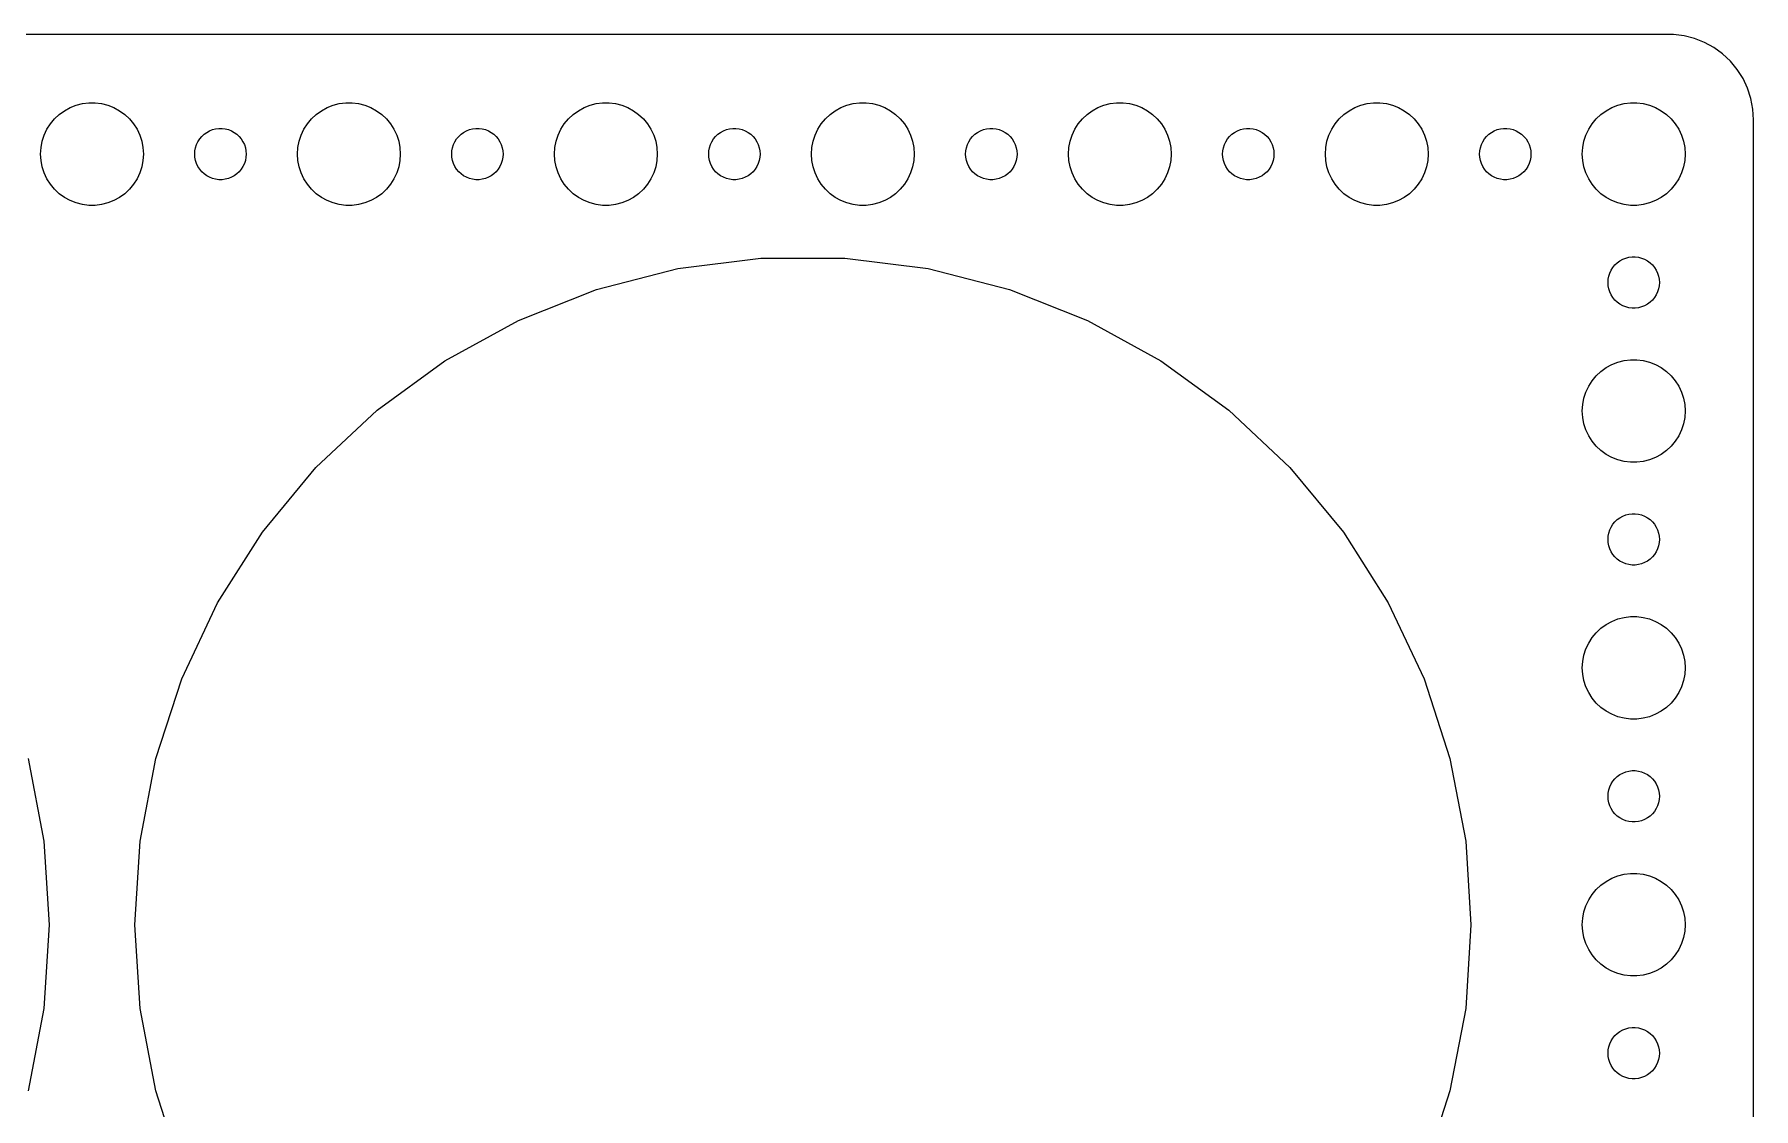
# Model space of a CAD drawing. Header units: metres. Extents: x -97 to 97, y -52 to 52.
# Drawn here: x -3.4 to 97, y -10.7 to 52 of the extents above; entities that cross this region are included whole.
import ezdxf

# ---------------------------------------------------------------- set-up
doc = ezdxf.new("R2010")
doc.units = ezdxf.units.M

msp = doc.modelspace()

# ---------------------------------------------------------------- linework, layer by layer
for p, q in [((92.3139, 51.9901), (-92.3139, 51.9901)), ((92.9369, 51.9114), (92.3139, 51.9901)), ((93.5451, 51.7553), (92.9369, 51.9114)), ((94.1289, 51.5241), (93.5451, 51.7553)), ((94.6791, 51.2216), (94.1289, 51.5241)), ((95.1871, 50.8526), (94.6791, 51.2216)), ((95.6448, 50.4227), (95.1871, 50.8526)), ((96.0451, 49.9389), (95.6448, 50.4227)), ((96.3815, 49.4088), (96.0451, 49.9389)), ((96.6489, 48.8406), (96.3815, 49.4088)), ((96.8429, 48.2434), (96.6489, 48.8406)), ((96.9606, 47.6267), (96.8429, 48.2434)), ((-2.1869, 47.0536), (-1.91226, 47.3115)), ((-1.91226, 47.3115), (-1.60747, 47.533)), ((-1.60747, 47.533), (-1.27733, 47.7145)), ((-1.27733, 47.7145), (-0.92705, 47.8532)), ((-0.92705, 47.8532), (-0.56213, 47.9469)), ((-0.56213, 47.9469), (-0.18837, 47.9941)), ((-0.18837, 47.9941), (0.18837, 47.9941)), ((0.18837, 47.9941), (0.56213, 47.9469)), ((0.56213, 47.9469), (0.92705, 47.8532)), ((0.92705, 47.8532), (1.27733, 47.7145)), ((1.27733, 47.7145), (1.60747, 47.533)), ((1.60747, 47.533), (1.91226, 47.3115)), ((1.91226, 47.3115), (2.1869, 47.0536)), ((12.8131, 47.0536), (13.0877, 47.3115)), ((13.0877, 47.3115), (13.3925, 47.533)), ((13.3925, 47.533), (13.7227, 47.7145)), ((13.7227, 47.7145), (14.0729, 47.8532)), ((14.0729, 47.8532), (14.4379, 47.9469)), ((14.4379, 47.9469), (14.8116, 47.9941)), ((14.8116, 47.9941), (15.1884, 47.9941)), ((15.1884, 47.9941), (15.5621, 47.9469)), ((15.5621, 47.9469), (15.927, 47.8532)), ((15.927, 47.8532), (16.2773, 47.7145)), ((16.2773, 47.7145), (16.6075, 47.533)), ((16.6075, 47.533), (16.9123, 47.3115)), ((16.9123, 47.3115), (17.1869, 47.0536)), ((27.8131, 47.0536), (28.0877, 47.3115)), ((28.0877, 47.3115), (28.3925, 47.533)), ((28.3925, 47.533), (28.7227, 47.7145)), ((28.7227, 47.7145), (29.0729, 47.8532)), ((29.0729, 47.8532), (29.4379, 47.9469)), ((29.4379, 47.9469), (29.8116, 47.9941)), ((29.8116, 47.9941), (30.1884, 47.9941)), ((30.1884, 47.9941), (30.5621, 47.9469)), ((30.5621, 47.9469), (30.927, 47.8532)), ((30.927, 47.8532), (31.2773, 47.7145)), ((31.2773, 47.7145), (31.6075, 47.533)), ((31.6075, 47.533), (31.9123, 47.3115)), ((31.9123, 47.3115), (32.1869, 47.0536)), ((42.8131, 47.0536), (43.0877, 47.3115)), ((43.0877, 47.3115), (43.3925, 47.533)), ((43.3925, 47.533), (43.7227, 47.7145)), ((43.7227, 47.7145), (44.0729, 47.8532)), ((44.0729, 47.8532), (44.4379, 47.9469)), ((44.4379, 47.9469), (44.8116, 47.9941)), ((44.8116, 47.9941), (45.1884, 47.9941)), ((45.1884, 47.9941), (45.5621, 47.9469)), ((45.5621, 47.9469), (45.927, 47.8532)), ((45.927, 47.8532), (46.2773, 47.7145)), ((46.2773, 47.7145), (46.6075, 47.533)), ((46.6075, 47.533), (46.9123, 47.3115)), ((46.9123, 47.3115), (47.1869, 47.0536)), ((57.8131, 47.0536), (58.0877, 47.3115)), ((58.0877, 47.3115), (58.3925, 47.533)), ((58.3925, 47.533), (58.7227, 47.7145)), ((58.7227, 47.7145), (59.0729, 47.8532)), ((59.0729, 47.8532), (59.4379, 47.9469)), ((59.4379, 47.9469), (59.8116, 47.9941)), ((59.8116, 47.9941), (60.1884, 47.9941)), ((60.1884, 47.9941), (60.5621, 47.9469)), ((60.5621, 47.9469), (60.927, 47.8532)), ((60.927, 47.8532), (61.2773, 47.7145)), ((61.2773, 47.7145), (61.6075, 47.533)), ((61.6075, 47.533), (61.9123, 47.3115)), ((61.9123, 47.3115), (62.1869, 47.0536)), ((72.8131, 47.0536), (73.0877, 47.3115)), ((73.0877, 47.3115), (73.3925, 47.533)), ((73.3925, 47.533), (73.7227, 47.7145)), ((73.7227, 47.7145), (74.073, 47.8532)), ((74.073, 47.8532), (74.4379, 47.9469)), ((74.4379, 47.9469), (74.8116, 47.9941)), ((74.8116, 47.9941), (75.1884, 47.9941)), ((75.1884, 47.9941), (75.5621, 47.9469)), ((75.5621, 47.9469), (75.927, 47.8532)), ((75.927, 47.8532), (76.2773, 47.7145)), ((76.2773, 47.7145), (76.6075, 47.533)), ((76.6075, 47.533), (76.9123, 47.3115)), ((76.9123, 47.3115), (77.1869, 47.0536)), ((87.8131, 47.0536), (88.0877, 47.3115)), ((88.0877, 47.3115), (88.3925, 47.533)), ((88.3925, 47.533), (88.7227, 47.7145)), ((88.7227, 47.7145), (89.073, 47.8532)), ((89.073, 47.8532), (89.4379, 47.9469)), ((89.4379, 47.9469), (89.8116, 47.9941)), ((89.8116, 47.9941), (90.1884, 47.9941)), ((90.1884, 47.9941), (90.5621, 47.9469)), ((90.5621, 47.9469), (90.927, 47.8532)), ((90.927, 47.8532), (91.2773, 47.7145)), ((91.2773, 47.7145), (91.6075, 47.533)), ((91.6075, 47.533), (91.9123, 47.3115)), ((91.9123, 47.3115), (92.1869, 47.0536)), ((97, 47), (96.9606, 47.6267)), ((-2.78932, 46.1044), (-2.62891, 46.4453)), ((-2.62891, 46.4453), (-2.42705, 46.7634)), ((-2.42705, 46.7634), (-2.1869, 47.0536)), ((2.1869, 47.0536), (2.42705, 46.7634)), ((2.42705, 46.7634), (2.62891, 46.4453)), ((2.62891, 46.4453), (2.78932, 46.1044)), ((6.54385, 46.1558), (6.69626, 46.2665)), ((6.69626, 46.2665), (6.86133, 46.3572)), ((6.86133, 46.3572), (7.03647, 46.4266)), ((7.03647, 46.4266), (7.21892, 46.4734)), ((7.21892, 46.4734), (7.40581, 46.497)), ((7.40581, 46.497), (7.59418, 46.497)), ((7.59418, 46.497), (7.78107, 46.4734)), ((7.78107, 46.4734), (7.96352, 46.4266)), ((7.96352, 46.4266), (8.13866, 46.3572)), ((8.13866, 46.3572), (8.30373, 46.2665)), ((8.30373, 46.2665), (8.45613, 46.1558)), ((12.2107, 46.1044), (12.3711, 46.4453)), ((12.3711, 46.4453), (12.5729, 46.7634)), ((12.5729, 46.7634), (12.8131, 47.0536)), ((17.1869, 47.0536), (17.427, 46.7634)), ((17.427, 46.7634), (17.6289, 46.4453)), ((17.6289, 46.4453), (17.7893, 46.1044)), ((21.5439, 46.1558), (21.6963, 46.2665)), ((21.6963, 46.2665), (21.8613, 46.3572)), ((21.8613, 46.3572), (22.0365, 46.4266)), ((22.0365, 46.4266), (22.2189, 46.4734)), ((22.2189, 46.4734), (22.4058, 46.497)), ((22.4058, 46.497), (22.5942, 46.497)), ((22.5942, 46.497), (22.7811, 46.4734)), ((22.7811, 46.4734), (22.9635, 46.4266)), ((22.9635, 46.4266), (23.1387, 46.3572)), ((23.1387, 46.3572), (23.3037, 46.2665)), ((23.3037, 46.2665), (23.4561, 46.1558)), ((27.2107, 46.1044), (27.3711, 46.4453)), ((27.3711, 46.4453), (27.5729, 46.7634)), ((27.5729, 46.7634), (27.8131, 47.0536)), ((32.1869, 47.0536), (32.427, 46.7634)), ((32.427, 46.7634), (32.6289, 46.4453)), ((32.6289, 46.4453), (32.7893, 46.1044)), ((36.5439, 46.1558), (36.6963, 46.2665)), ((36.6963, 46.2665), (36.8613, 46.3572)), ((36.8613, 46.3572), (37.0365, 46.4266)), ((37.0365, 46.4266), (37.2189, 46.4734)), ((37.2189, 46.4734), (37.4058, 46.497)), ((37.4058, 46.497), (37.5942, 46.497)), ((37.5942, 46.497), (37.7811, 46.4734)), ((37.7811, 46.4734), (37.9635, 46.4266)), ((37.9635, 46.4266), (38.1387, 46.3572)), ((38.1387, 46.3572), (38.3037, 46.2665)), ((38.3037, 46.2665), (38.4561, 46.1558)), ((42.2107, 46.1044), (42.3711, 46.4453)), ((42.3711, 46.4453), (42.5729, 46.7634)), ((42.5729, 46.7634), (42.8131, 47.0536)), ((47.1869, 47.0536), (47.427, 46.7634)), ((47.427, 46.7634), (47.6289, 46.4453)), ((47.6289, 46.4453), (47.7893, 46.1044)), ((51.5439, 46.1558), (51.6963, 46.2665)), ((51.6963, 46.2665), (51.8613, 46.3572)), ((51.8613, 46.3572), (52.0365, 46.4266)), ((52.0365, 46.4266), (52.2189, 46.4734)), ((52.2189, 46.4734), (52.4058, 46.497)), ((52.4058, 46.497), (52.5942, 46.497)), ((52.5942, 46.497), (52.7811, 46.4734)), ((52.7811, 46.4734), (52.9635, 46.4266)), ((52.9635, 46.4266), (53.1387, 46.3572)), ((53.1387, 46.3572), (53.3037, 46.2665)), ((53.3037, 46.2665), (53.4561, 46.1558)), ((57.2107, 46.1044), (57.3711, 46.4453)), ((57.3711, 46.4453), (57.5729, 46.7634)), ((57.5729, 46.7634), (57.8131, 47.0536)), ((62.1869, 47.0536), (62.427, 46.7634)), ((62.427, 46.7634), (62.6289, 46.4453)), ((62.6289, 46.4453), (62.7893, 46.1044)), ((66.5439, 46.1558), (66.6963, 46.2665)), ((66.6963, 46.2665), (66.8613, 46.3572)), ((66.8613, 46.3572), (67.0365, 46.4266)), ((67.0365, 46.4266), (67.2189, 46.4734)), ((67.2189, 46.4734), (67.4058, 46.497)), ((67.4058, 46.497), (67.5942, 46.497)), ((67.5942, 46.497), (67.7811, 46.4734)), ((67.7811, 46.4734), (67.9635, 46.4266)), ((67.9635, 46.4266), (68.1387, 46.3572)), ((68.1387, 46.3572), (68.3037, 46.2665)), ((68.3037, 46.2665), (68.4561, 46.1558)), ((72.2107, 46.1044), (72.3711, 46.4453)), ((72.3711, 46.4453), (72.573, 46.7634)), ((72.573, 46.7634), (72.8131, 47.0536)), ((77.1869, 47.0536), (77.427, 46.7634)), ((77.427, 46.7634), (77.6289, 46.4453)), ((77.6289, 46.4453), (77.7893, 46.1044)), ((81.5439, 46.1558), (81.6963, 46.2665)), ((81.6963, 46.2665), (81.8613, 46.3572)), ((81.8613, 46.3572), (82.0365, 46.4266)), ((82.0365, 46.4266), (82.2189, 46.4734)), ((82.2189, 46.4734), (82.4058, 46.497)), ((82.4058, 46.497), (82.5942, 46.497)), ((82.5942, 46.497), (82.7811, 46.4734)), ((82.7811, 46.4734), (82.9635, 46.4266)), ((82.9635, 46.4266), (83.1387, 46.3572)), ((83.1387, 46.3572), (83.3037, 46.2665)), ((83.3037, 46.2665), (83.4561, 46.1558)), ((87.2107, 46.1044), (87.3711, 46.4453)), ((87.3711, 46.4453), (87.573, 46.7634)), ((87.573, 46.7634), (87.8131, 47.0536)), ((92.1869, 47.0536), (92.427, 46.7634)), ((92.427, 46.7634), (92.6289, 46.4453)), ((92.6289, 46.4453), (92.7893, 46.1044)), ((97, -47), (97, 47)), ((-3, 45), (-2.97633, 45.376)), ((-2.97633, 45.376), (-2.90575, 45.7461)), ((-2.90575, 45.7461), (-2.78932, 46.1044)), ((2.78932, 46.1044), (2.90575, 45.7461)), ((2.90575, 45.7461), (2.97633, 45.376)), ((2.97633, 45.376), (3, 45)), ((6, 45), (6.01183, 45.188)), ((6.01183, 45.188), (6.04712, 45.373)), ((6.04712, 45.373), (6.10533, 45.5522)), ((6.10533, 45.5522), (6.18553, 45.7226)), ((6.18553, 45.7226), (6.28647, 45.8817)), ((6.28647, 45.8817), (6.40654, 46.0268)), ((6.40654, 46.0268), (6.54385, 46.1558)), ((8.45613, 46.1558), (8.59344, 46.0268)), ((8.59344, 46.0268), (8.71352, 45.8817)), ((8.71352, 45.8817), (8.81445, 45.7226)), ((8.81445, 45.7226), (8.89465, 45.5522)), ((8.89465, 45.5522), (8.95287, 45.373)), ((8.95287, 45.373), (8.98816, 45.188)), ((8.98816, 45.188), (9, 45)), ((12, 45), (12.0237, 45.376)), ((12.0237, 45.376), (12.0942, 45.7461)), ((12.0942, 45.7461), (12.2107, 46.1044)), ((17.7893, 46.1044), (17.9057, 45.7461)), ((17.9057, 45.7461), (17.9763, 45.376)), ((17.9763, 45.376), (18, 45)), ((21, 45), (21.0118, 45.188)), ((21.0118, 45.188), (21.0471, 45.373)), ((21.0471, 45.373), (21.1053, 45.5522)), ((21.1053, 45.5522), (21.1855, 45.7226)), ((21.1855, 45.7226), (21.2865, 45.8817)), ((21.2865, 45.8817), (21.4065, 46.0268)), ((21.4065, 46.0268), (21.5439, 46.1558)), ((23.4561, 46.1558), (23.5934, 46.0268)), ((23.5934, 46.0268), (23.7135, 45.8817)), ((23.7135, 45.8817), (23.8145, 45.7226)), ((23.8145, 45.7226), (23.8947, 45.5522)), ((23.8947, 45.5522), (23.9529, 45.373)), ((23.9529, 45.373), (23.9882, 45.188)), ((23.9882, 45.188), (24, 45)), ((27, 45), (27.0237, 45.376)), ((27.0237, 45.376), (27.0942, 45.7461)), ((27.0942, 45.7461), (27.2107, 46.1044)), ((32.7893, 46.1044), (32.9057, 45.7461)), ((32.9057, 45.7461), (32.9763, 45.376)), ((32.9763, 45.376), (33, 45)), ((36, 45), (36.0118, 45.188)), ((36.0118, 45.188), (36.0471, 45.373)), ((36.0471, 45.373), (36.1053, 45.5522)), ((36.1053, 45.5522), (36.1855, 45.7226)), ((36.1855, 45.7226), (36.2865, 45.8817)), ((36.2865, 45.8817), (36.4065, 46.0268)), ((36.4065, 46.0268), (36.5439, 46.1558)), ((38.4561, 46.1558), (38.5934, 46.0268)), ((38.5934, 46.0268), (38.7135, 45.8817)), ((38.7135, 45.8817), (38.8145, 45.7226)), ((38.8145, 45.7226), (38.8947, 45.5522)), ((38.8947, 45.5522), (38.9529, 45.373)), ((38.9529, 45.373), (38.9882, 45.188)), ((38.9882, 45.188), (39, 45)), ((42, 45), (42.0237, 45.376)), ((42.0237, 45.376), (42.0942, 45.7461)), ((42.0942, 45.7461), (42.2107, 46.1044)), ((47.7893, 46.1044), (47.9057, 45.7461)), ((47.9057, 45.7461), (47.9763, 45.376)), ((47.9763, 45.376), (48, 45)), ((51, 45), (51.0118, 45.188)), ((51.0118, 45.188), (51.0471, 45.373)), ((51.0471, 45.373), (51.1053, 45.5522)), ((51.1053, 45.5522), (51.1855, 45.7226)), ((51.1855, 45.7226), (51.2865, 45.8817)), ((51.2865, 45.8817), (51.4065, 46.0268)), ((51.4065, 46.0268), (51.5439, 46.1558)), ((53.4561, 46.1558), (53.5934, 46.0268)), ((53.5934, 46.0268), (53.7135, 45.8817)), ((53.7135, 45.8817), (53.8145, 45.7226)), ((53.8145, 45.7226), (53.8947, 45.5522)), ((53.8947, 45.5522), (53.9529, 45.373)), ((53.9529, 45.373), (53.9882, 45.188)), ((53.9882, 45.188), (54, 45)), ((57, 45), (57.0237, 45.376)), ((57.0237, 45.376), (57.0942, 45.7461)), ((57.0942, 45.7461), (57.2107, 46.1044)), ((62.7893, 46.1044), (62.9057, 45.7461)), ((62.9057, 45.7461), (62.9763, 45.376)), ((62.9763, 45.376), (63, 45)), ((66, 45), (66.0118, 45.188)), ((66.0118, 45.188), (66.0471, 45.373)), ((66.0471, 45.373), (66.1053, 45.5522)), ((66.1053, 45.5522), (66.1855, 45.7226)), ((66.1855, 45.7226), (66.2865, 45.8817)), ((66.2865, 45.8817), (66.4065, 46.0268)), ((66.4065, 46.0268), (66.5439, 46.1558)), ((68.4561, 46.1558), (68.5934, 46.0268)), ((68.5934, 46.0268), (68.7135, 45.8817)), ((68.7135, 45.8817), (68.8145, 45.7226)), ((68.8145, 45.7226), (68.8947, 45.5522)), ((68.8947, 45.5522), (68.9529, 45.373)), ((68.9529, 45.373), (68.9882, 45.188)), ((68.9882, 45.188), (69, 45)), ((72, 45), (72.0237, 45.376)), ((72.0237, 45.376), (72.0943, 45.7461)), ((72.0943, 45.7461), (72.2107, 46.1044)), ((77.7893, 46.1044), (77.9057, 45.7461)), ((77.9057, 45.7461), (77.9763, 45.376)), ((77.9763, 45.376), (78, 45)), ((81, 45), (81.0118, 45.188)), ((81.0118, 45.188), (81.0471, 45.373)), ((81.0471, 45.373), (81.1053, 45.5522)), ((81.1053, 45.5522), (81.1855, 45.7226)), ((81.1855, 45.7226), (81.2865, 45.8817)), ((81.2865, 45.8817), (81.4065, 46.0268)), ((81.4065, 46.0268), (81.5439, 46.1558)), ((83.4561, 46.1558), (83.5934, 46.0268)), ((83.5934, 46.0268), (83.7135, 45.8817)), ((83.7135, 45.8817), (83.8145, 45.7226)), ((83.8145, 45.7226), (83.8947, 45.5522)), ((83.8947, 45.5522), (83.9529, 45.373)), ((83.9529, 45.373), (83.9882, 45.188)), ((83.9882, 45.188), (84, 45)), ((87, 45), (87.0237, 45.376)), ((87.0237, 45.376), (87.0943, 45.7461)), ((87.0943, 45.7461), (87.2107, 46.1044)), ((92.7893, 46.1044), (92.9057, 45.7461)), ((92.9057, 45.7461), (92.9763, 45.376)), ((92.9763, 45.376), (93, 45)), ((-2.97633, 44.624), (-3, 45)), ((-2.90575, 44.2539), (-2.97633, 44.624)), ((-2.78932, 43.8956), (-2.90575, 44.2539)), ((2.90575, 44.2539), (2.78932, 43.8956)), ((2.97633, 44.624), (2.90575, 44.2539)), ((3, 45), (2.97633, 44.624)), ((6.01183, 44.812), (6, 45)), ((6.04712, 44.627), (6.01183, 44.812)), ((6.10533, 44.4478), (6.04712, 44.627)), ((6.18553, 44.2774), (6.10533, 44.4478)), ((6.28647, 44.1183), (6.18553, 44.2774)), ((8.81445, 44.2774), (8.71352, 44.1183)), ((8.89465, 44.4478), (8.81445, 44.2774)), ((8.95287, 44.627), (8.89465, 44.4478)), ((8.98816, 44.812), (8.95287, 44.627)), ((9, 45), (8.98816, 44.812)), ((12.0237, 44.624), (12, 45)), ((12.0942, 44.2539), (12.0237, 44.624)), ((12.2107, 43.8956), (12.0942, 44.2539)), ((17.9057, 44.2539), (17.7893, 43.8956)), ((17.9763, 44.624), (17.9057, 44.2539)), ((18, 45), (17.9763, 44.624)), ((21.0118, 44.812), (21, 45)), ((21.0471, 44.627), (21.0118, 44.812)), ((21.1053, 44.4478), (21.0471, 44.627)), ((21.1855, 44.2774), (21.1053, 44.4478)), ((21.2865, 44.1183), (21.1855, 44.2774)), ((23.8145, 44.2774), (23.7135, 44.1183)), ((23.8947, 44.4478), (23.8145, 44.2774)), ((23.9529, 44.627), (23.8947, 44.4478)), ((23.9882, 44.812), (23.9529, 44.627)), ((24, 45), (23.9882, 44.812)), ((27.0237, 44.624), (27, 45)), ((27.0942, 44.2539), (27.0237, 44.624)), ((27.2107, 43.8956), (27.0942, 44.2539)), ((32.9057, 44.2539), (32.7893, 43.8956)), ((32.9763, 44.624), (32.9057, 44.2539)), ((33, 45), (32.9763, 44.624)), ((36.0118, 44.812), (36, 45)), ((36.0471, 44.627), (36.0118, 44.812)), ((36.1053, 44.4478), (36.0471, 44.627)), ((36.1855, 44.2774), (36.1053, 44.4478)), ((36.2865, 44.1183), (36.1855, 44.2774)), ((38.8145, 44.2774), (38.7135, 44.1183)), ((38.8947, 44.4478), (38.8145, 44.2774)), ((38.9529, 44.627), (38.8947, 44.4478)), ((38.9882, 44.812), (38.9529, 44.627)), ((39, 45), (38.9882, 44.812)), ((42.0237, 44.624), (42, 45)), ((42.0942, 44.2539), (42.0237, 44.624)), ((42.2107, 43.8956), (42.0942, 44.2539)), ((47.9057, 44.2539), (47.7893, 43.8956)), ((47.9763, 44.624), (47.9057, 44.2539)), ((48, 45), (47.9763, 44.624)), ((51.0118, 44.812), (51, 45)), ((51.0471, 44.627), (51.0118, 44.812)), ((51.1053, 44.4478), (51.0471, 44.627)), ((51.1855, 44.2774), (51.1053, 44.4478)), ((51.2865, 44.1183), (51.1855, 44.2774)), ((53.8145, 44.2774), (53.7135, 44.1183)), ((53.8947, 44.4478), (53.8145, 44.2774)), ((53.9529, 44.627), (53.8947, 44.4478)), ((53.9882, 44.812), (53.9529, 44.627)), ((54, 45), (53.9882, 44.812)), ((57.0237, 44.624), (57, 45)), ((57.0942, 44.2539), (57.0237, 44.624)), ((57.2107, 43.8956), (57.0942, 44.2539)), ((62.9057, 44.2539), (62.7893, 43.8956)), ((62.9763, 44.624), (62.9057, 44.2539)), ((63, 45), (62.9763, 44.624)), ((66.0118, 44.812), (66, 45)), ((66.0471, 44.627), (66.0118, 44.812)), ((66.1053, 44.4478), (66.0471, 44.627)), ((66.1855, 44.2774), (66.1053, 44.4478)), ((66.2865, 44.1183), (66.1855, 44.2774)), ((68.8145, 44.2774), (68.7135, 44.1183)), ((68.8947, 44.4478), (68.8145, 44.2774)), ((68.9529, 44.627), (68.8947, 44.4478)), ((68.9882, 44.812), (68.9529, 44.627)), ((69, 45), (68.9882, 44.812)), ((72.0237, 44.624), (72, 45)), ((72.0943, 44.2539), (72.0237, 44.624)), ((72.2107, 43.8956), (72.0943, 44.2539)), ((77.9057, 44.2539), (77.7893, 43.8956)), ((77.9763, 44.624), (77.9057, 44.2539)), ((78, 45), (77.9763, 44.624)), ((81.0118, 44.812), (81, 45)), ((81.0471, 44.627), (81.0118, 44.812)), ((81.1053, 44.4478), (81.0471, 44.627)), ((81.1855, 44.2774), (81.1053, 44.4478)), ((81.2865, 44.1183), (81.1855, 44.2774)), ((83.8145, 44.2774), (83.7135, 44.1183)), ((83.8947, 44.4478), (83.8145, 44.2774)), ((83.9529, 44.627), (83.8947, 44.4478)), ((83.9882, 44.812), (83.9529, 44.627)), ((84, 45), (83.9882, 44.812)), ((87.0237, 44.624), (87, 45)), ((87.0943, 44.2539), (87.0237, 44.624)), ((87.2107, 43.8956), (87.0943, 44.2539)), ((92.9057, 44.2539), (92.7893, 43.8956)), ((92.9763, 44.624), (92.9057, 44.2539)), ((93, 45), (92.9763, 44.624)), ((-2.62891, 43.5547), (-2.78932, 43.8956)), ((-2.42705, 43.2366), (-2.62891, 43.5547)), ((-2.1869, 42.9464), (-2.42705, 43.2366)), ((2.42705, 43.2366), (2.1869, 42.9464)), ((2.62891, 43.5547), (2.42705, 43.2366)), ((2.78932, 43.8956), (2.62891, 43.5547)), ((6.40654, 43.9732), (6.28647, 44.1183)), ((6.54385, 43.8442), (6.40654, 43.9732)), ((6.69626, 43.7335), (6.54385, 43.8442)), ((6.86133, 43.6428), (6.69626, 43.7335)), ((7.03647, 43.5734), (6.86133, 43.6428)), ((7.21892, 43.5266), (7.03647, 43.5734)), ((7.40581, 43.503), (7.21892, 43.5266)), ((7.59418, 43.503), (7.40581, 43.503)), ((7.78107, 43.5266), (7.59418, 43.503)), ((7.96352, 43.5734), (7.78107, 43.5266)), ((8.13866, 43.6428), (7.96352, 43.5734)), ((8.30373, 43.7335), (8.13866, 43.6428)), ((8.45613, 43.8442), (8.30373, 43.7335)), ((8.59344, 43.9732), (8.45613, 43.8442)), ((8.71352, 44.1183), (8.59344, 43.9732)), ((12.3711, 43.5547), (12.2107, 43.8956)), ((12.5729, 43.2366), (12.3711, 43.5547)), ((12.8131, 42.9464), (12.5729, 43.2366)), ((17.427, 43.2366), (17.1869, 42.9464)), ((17.6289, 43.5547), (17.427, 43.2366)), ((17.7893, 43.8956), (17.6289, 43.5547)), ((21.4065, 43.9732), (21.2865, 44.1183)), ((21.5439, 43.8442), (21.4065, 43.9732)), ((21.6963, 43.7335), (21.5439, 43.8442)), ((21.8613, 43.6428), (21.6963, 43.7335)), ((22.0365, 43.5734), (21.8613, 43.6428)), ((22.2189, 43.5266), (22.0365, 43.5734)), ((22.4058, 43.503), (22.2189, 43.5266)), ((22.5942, 43.503), (22.4058, 43.503)), ((22.7811, 43.5266), (22.5942, 43.503)), ((22.9635, 43.5734), (22.7811, 43.5266)), ((23.1387, 43.6428), (22.9635, 43.5734)), ((23.3037, 43.7335), (23.1387, 43.6428)), ((23.4561, 43.8442), (23.3037, 43.7335)), ((23.5934, 43.9732), (23.4561, 43.8442)), ((23.7135, 44.1183), (23.5934, 43.9732)), ((27.3711, 43.5547), (27.2107, 43.8956)), ((27.5729, 43.2366), (27.3711, 43.5547)), ((27.8131, 42.9464), (27.5729, 43.2366)), ((32.427, 43.2366), (32.1869, 42.9464)), ((32.6289, 43.5547), (32.427, 43.2366)), ((32.7893, 43.8956), (32.6289, 43.5547)), ((36.4065, 43.9732), (36.2865, 44.1183)), ((36.5439, 43.8442), (36.4065, 43.9732)), ((36.6963, 43.7335), (36.5439, 43.8442)), ((36.8613, 43.6428), (36.6963, 43.7335)), ((37.0365, 43.5734), (36.8613, 43.6428)), ((37.2189, 43.5266), (37.0365, 43.5734)), ((37.4058, 43.503), (37.2189, 43.5266)), ((37.5942, 43.503), (37.4058, 43.503)), ((37.7811, 43.5266), (37.5942, 43.503)), ((37.9635, 43.5734), (37.7811, 43.5266)), ((38.1387, 43.6428), (37.9635, 43.5734)), ((38.3037, 43.7335), (38.1387, 43.6428)), ((38.4561, 43.8442), (38.3037, 43.7335)), ((38.5934, 43.9732), (38.4561, 43.8442)), ((38.7135, 44.1183), (38.5934, 43.9732)), ((42.3711, 43.5547), (42.2107, 43.8956)), ((42.5729, 43.2366), (42.3711, 43.5547)), ((42.8131, 42.9464), (42.5729, 43.2366)), ((47.427, 43.2366), (47.1869, 42.9464)), ((47.6289, 43.5547), (47.427, 43.2366)), ((47.7893, 43.8956), (47.6289, 43.5547)), ((51.4065, 43.9732), (51.2865, 44.1183)), ((51.5439, 43.8442), (51.4065, 43.9732)), ((51.6963, 43.7335), (51.5439, 43.8442)), ((51.8613, 43.6428), (51.6963, 43.7335)), ((52.0365, 43.5734), (51.8613, 43.6428)), ((52.2189, 43.5266), (52.0365, 43.5734)), ((52.4058, 43.503), (52.2189, 43.5266)), ((52.5942, 43.503), (52.4058, 43.503)), ((52.7811, 43.5266), (52.5942, 43.503)), ((52.9635, 43.5734), (52.7811, 43.5266)), ((53.1387, 43.6428), (52.9635, 43.5734)), ((53.3037, 43.7335), (53.1387, 43.6428)), ((53.4561, 43.8442), (53.3037, 43.7335)), ((53.5934, 43.9732), (53.4561, 43.8442)), ((53.7135, 44.1183), (53.5934, 43.9732)), ((57.3711, 43.5547), (57.2107, 43.8956)), ((57.5729, 43.2366), (57.3711, 43.5547)), ((57.8131, 42.9464), (57.5729, 43.2366)), ((62.427, 43.2366), (62.1869, 42.9464)), ((62.6289, 43.5547), (62.427, 43.2366)), ((62.7893, 43.8956), (62.6289, 43.5547)), ((66.4065, 43.9732), (66.2865, 44.1183)), ((66.5439, 43.8442), (66.4065, 43.9732)), ((66.6963, 43.7335), (66.5439, 43.8442)), ((66.8613, 43.6428), (66.6963, 43.7335)), ((67.0365, 43.5734), (66.8613, 43.6428)), ((67.2189, 43.5266), (67.0365, 43.5734)), ((67.4058, 43.503), (67.2189, 43.5266)), ((67.5942, 43.503), (67.4058, 43.503)), ((67.7811, 43.5266), (67.5942, 43.503)), ((67.9635, 43.5734), (67.7811, 43.5266)), ((68.1387, 43.6428), (67.9635, 43.5734)), ((68.3037, 43.7335), (68.1387, 43.6428)), ((68.4561, 43.8442), (68.3037, 43.7335)), ((68.5934, 43.9732), (68.4561, 43.8442)), ((68.7135, 44.1183), (68.5934, 43.9732)), ((72.3711, 43.5547), (72.2107, 43.8956)), ((72.573, 43.2366), (72.3711, 43.5547)), ((72.8131, 42.9464), (72.573, 43.2366)), ((77.427, 43.2366), (77.1869, 42.9464)), ((77.6289, 43.5547), (77.427, 43.2366)), ((77.7893, 43.8956), (77.6289, 43.5547)), ((81.4065, 43.9732), (81.2865, 44.1183)), ((81.5439, 43.8442), (81.4065, 43.9732)), ((81.6963, 43.7335), (81.5439, 43.8442)), ((81.8613, 43.6428), (81.6963, 43.7335)), ((82.0365, 43.5734), (81.8613, 43.6428)), ((82.2189, 43.5266), (82.0365, 43.5734)), ((82.4058, 43.503), (82.2189, 43.5266)), ((82.5942, 43.503), (82.4058, 43.503)), ((82.7811, 43.5266), (82.5942, 43.503)), ((82.9635, 43.5734), (82.7811, 43.5266)), ((83.1387, 43.6428), (82.9635, 43.5734)), ((83.3037, 43.7335), (83.1387, 43.6428)), ((83.4561, 43.8442), (83.3037, 43.7335)), ((83.5934, 43.9732), (83.4561, 43.8442)), ((83.7135, 44.1183), (83.5934, 43.9732)), ((87.3711, 43.5547), (87.2107, 43.8956)), ((87.573, 43.2366), (87.3711, 43.5547)), ((87.8131, 42.9464), (87.573, 43.2366)), ((92.427, 43.2366), (92.1869, 42.9464)), ((92.6289, 43.5547), (92.427, 43.2366)), ((92.7893, 43.8956), (92.6289, 43.5547)), ((-1.91226, 42.6885), (-2.1869, 42.9464)), ((-1.60747, 42.467), (-1.91226, 42.6885)), ((-1.27733, 42.2855), (-1.60747, 42.467)), ((-0.92705, 42.1468), (-1.27733, 42.2855)), ((1.27733, 42.2855), (0.92705, 42.1468)), ((1.60747, 42.467), (1.27733, 42.2855)), ((1.91226, 42.6885), (1.60747, 42.467)), ((2.1869, 42.9464), (1.91226, 42.6885)), ((13.0877, 42.6885), (12.8131, 42.9464)), ((13.3925, 42.467), (13.0877, 42.6885)), ((13.7227, 42.2855), (13.3925, 42.467)), ((14.0729, 42.1468), (13.7227, 42.2855)), ((16.2773, 42.2855), (15.927, 42.1468)), ((16.6075, 42.467), (16.2773, 42.2855)), ((16.9123, 42.6885), (16.6075, 42.467)), ((17.1869, 42.9464), (16.9123, 42.6885)), ((28.0877, 42.6885), (27.8131, 42.9464)), ((28.3925, 42.467), (28.0877, 42.6885)), ((28.7227, 42.2855), (28.3925, 42.467)), ((29.0729, 42.1468), (28.7227, 42.2855)), ((31.2773, 42.2855), (30.927, 42.1468)), ((31.6075, 42.467), (31.2773, 42.2855)), ((31.9123, 42.6885), (31.6075, 42.467)), ((32.1869, 42.9464), (31.9123, 42.6885)), ((43.0877, 42.6885), (42.8131, 42.9464)), ((43.3925, 42.467), (43.0877, 42.6885)), ((43.7227, 42.2855), (43.3925, 42.467)), ((44.0729, 42.1468), (43.7227, 42.2855)), ((46.2773, 42.2855), (45.927, 42.1468)), ((46.6075, 42.467), (46.2773, 42.2855)), ((46.9123, 42.6885), (46.6075, 42.467)), ((47.1869, 42.9464), (46.9123, 42.6885)), ((58.0877, 42.6885), (57.8131, 42.9464)), ((58.3925, 42.467), (58.0877, 42.6885)), ((58.7227, 42.2855), (58.3925, 42.467)), ((59.0729, 42.1468), (58.7227, 42.2855)), ((61.2773, 42.2855), (60.927, 42.1468)), ((61.6075, 42.467), (61.2773, 42.2855)), ((61.9123, 42.6885), (61.6075, 42.467)), ((62.1869, 42.9464), (61.9123, 42.6885)), ((73.0877, 42.6885), (72.8131, 42.9464)), ((73.3925, 42.467), (73.0877, 42.6885)), ((73.7227, 42.2855), (73.3925, 42.467)), ((74.073, 42.1468), (73.7227, 42.2855)), ((76.2773, 42.2855), (75.927, 42.1468)), ((76.6075, 42.467), (76.2773, 42.2855)), ((76.9123, 42.6885), (76.6075, 42.467)), ((77.1869, 42.9464), (76.9123, 42.6885)), ((88.0877, 42.6885), (87.8131, 42.9464)), ((88.3925, 42.467), (88.0877, 42.6885)), ((88.7227, 42.2855), (88.3925, 42.467)), ((89.073, 42.1468), (88.7227, 42.2855)), ((91.2773, 42.2855), (90.927, 42.1468)), ((91.6075, 42.467), (91.2773, 42.2855)), ((91.9123, 42.6885), (91.6075, 42.467)), ((92.1869, 42.9464), (91.9123, 42.6885)), ((-0.56213, 42.0531), (-0.92705, 42.1468)), ((-0.18837, 42.0059), (-0.56213, 42.0531)), ((0.18837, 42.0059), (-0.18837, 42.0059)), ((0.56213, 42.0531), (0.18837, 42.0059)), ((0.92705, 42.1468), (0.56213, 42.0531)), ((14.4379, 42.0531), (14.0729, 42.1468)), ((14.8116, 42.0059), (14.4379, 42.0531)), ((15.1884, 42.0059), (14.8116, 42.0059)), ((15.5621, 42.0531), (15.1884, 42.0059)), ((15.927, 42.1468), (15.5621, 42.0531)), ((29.4379, 42.0531), (29.0729, 42.1468)), ((29.8116, 42.0059), (29.4379, 42.0531)), ((30.1884, 42.0059), (29.8116, 42.0059)), ((30.5621, 42.0531), (30.1884, 42.0059)), ((30.927, 42.1468), (30.5621, 42.0531)), ((44.4379, 42.0531), (44.0729, 42.1468)), ((44.8116, 42.0059), (44.4379, 42.0531)), ((45.1884, 42.0059), (44.8116, 42.0059)), ((45.5621, 42.0531), (45.1884, 42.0059)), ((45.927, 42.1468), (45.5621, 42.0531)), ((59.4379, 42.0531), (59.0729, 42.1468)), ((59.8116, 42.0059), (59.4379, 42.0531)), ((60.1884, 42.0059), (59.8116, 42.0059)), ((60.5621, 42.0531), (60.1884, 42.0059)), ((60.927, 42.1468), (60.5621, 42.0531)), ((74.4379, 42.0531), (74.073, 42.1468)), ((74.8116, 42.0059), (74.4379, 42.0531)), ((75.1884, 42.0059), (74.8116, 42.0059)), ((75.5621, 42.0531), (75.1884, 42.0059)), ((75.927, 42.1468), (75.5621, 42.0531)), ((89.4379, 42.0531), (89.073, 42.1468)), ((89.8116, 42.0059), (89.4379, 42.0531)), ((90.1884, 42.0059), (89.8116, 42.0059)), ((90.5621, 42.0531), (90.1884, 42.0059)), ((90.927, 42.1468), (90.5621, 42.0531)), ((29.4483, 37.0912), (34.1921, 38.3092)), ((34.1921, 38.3092), (39.0512, 38.923)), ((39.0512, 38.923), (43.9488, 38.923)), ((43.9488, 38.923), (48.8079, 38.3092)), ((48.8079, 38.3092), (53.5517, 37.0912)), ((88.6053, 38.0522), (88.6855, 38.2226)), ((88.6855, 38.2226), (88.7865, 38.3817)), ((88.7865, 38.3817), (88.9065, 38.5268)), ((88.9065, 38.5268), (89.0439, 38.6558)), ((89.0439, 38.6558), (89.1963, 38.7665)), ((89.1963, 38.7665), (89.3613, 38.8572)), ((89.3613, 38.8572), (89.5365, 38.9266)), ((89.5365, 38.9266), (89.7189, 38.9734)), ((89.7189, 38.9734), (89.9058, 38.997)), ((89.9058, 38.997), (90.0942, 38.997)), ((90.0942, 38.997), (90.2811, 38.9734)), ((90.2811, 38.9734), (90.4635, 38.9266)), ((90.4635, 38.9266), (90.6387, 38.8572)), ((90.6387, 38.8572), (90.8037, 38.7665)), ((90.8037, 38.7665), (90.9561, 38.6558)), ((90.9561, 38.6558), (91.0934, 38.5268)), ((91.0934, 38.5268), (91.2135, 38.3817)), ((91.2135, 38.3817), (91.3145, 38.2226)), ((91.3145, 38.2226), (91.3947, 38.0522)), ((88.5, 37.5), (88.5118, 37.688)), ((88.5118, 37.312), (88.5, 37.5)), ((88.5118, 37.688), (88.5471, 37.873)), ((88.5471, 37.127), (88.5118, 37.312)), ((88.5471, 37.873), (88.6053, 38.0522)), ((91.3947, 38.0522), (91.4529, 37.873)), ((91.4529, 37.873), (91.4882, 37.688)), ((91.4882, 37.312), (91.4529, 37.127)), ((91.4882, 37.688), (91.5, 37.5)), ((91.5, 37.5), (91.4882, 37.312)), ((24.8946, 35.2883), (29.4483, 37.0912)), ((53.5517, 37.0912), (58.1054, 35.2883)), ((88.6053, 36.9478), (88.5471, 37.127)), ((88.6855, 36.7774), (88.6053, 36.9478)), ((88.7865, 36.6183), (88.6855, 36.7774)), ((88.9065, 36.4732), (88.7865, 36.6183)), ((89.0439, 36.3442), (88.9065, 36.4732)), ((89.1963, 36.2335), (89.0439, 36.3442)), ((89.3613, 36.1428), (89.1963, 36.2335)), ((89.5365, 36.0734), (89.3613, 36.1428)), ((90.6387, 36.1428), (90.4635, 36.0734)), ((90.8037, 36.2335), (90.6387, 36.1428)), ((90.9561, 36.3442), (90.8037, 36.2335)), ((91.0934, 36.4732), (90.9561, 36.3442)), ((91.2135, 36.6183), (91.0934, 36.4732)), ((91.3145, 36.7774), (91.2135, 36.6183)), ((91.3947, 36.9478), (91.3145, 36.7774)), ((91.4529, 37.127), (91.3947, 36.9478)), ((20.6028, 32.9288), (24.8946, 35.2883)), ((58.1054, 35.2883), (62.3972, 32.9288)), ((89.7189, 36.0266), (89.5365, 36.0734)), ((89.9058, 36.003), (89.7189, 36.0266)), ((90.0942, 36.003), (89.9058, 36.003)), ((90.2811, 36.0266), (90.0942, 36.003)), ((90.4635, 36.0734), (90.2811, 36.0266)), ((16.6405, 30.05), (20.6028, 32.9288)), ((62.3972, 32.9288), (66.3595, 30.05)), ((87.8131, 32.0536), (88.0877, 32.3115)), ((88.0877, 32.3115), (88.3925, 32.533)), ((88.3925, 32.533), (88.7227, 32.7145)), ((88.7227, 32.7145), (89.073, 32.8532)), ((89.073, 32.8532), (89.4379, 32.9469)), ((89.4379, 32.9469), (89.8116, 32.9941)), ((89.8116, 32.9941), (90.1884, 32.9941)), ((90.1884, 32.9941), (90.5621, 32.9469)), ((90.5621, 32.9469), (90.927, 32.8532)), ((90.927, 32.8532), (91.2773, 32.7145)), ((91.2773, 32.7145), (91.6075, 32.533)), ((91.6075, 32.533), (91.9123, 32.3115)), ((91.9123, 32.3115), (92.1869, 32.0536)), ((87.2107, 31.1044), (87.3711, 31.4453)), ((87.3711, 31.4453), (87.573, 31.7634)), ((87.573, 31.7634), (87.8131, 32.0536)), ((92.1869, 32.0536), (92.427, 31.7634)), ((92.427, 31.7634), (92.6289, 31.4453)), ((92.6289, 31.4453), (92.7893, 31.1044)), ((87, 30), (87.0237, 30.376)), ((87.0237, 30.376), (87.0943, 30.7461)), ((87.0943, 30.7461), (87.2107, 31.1044)), ((92.7893, 31.1044), (92.9057, 30.7461)), ((92.9057, 30.7461), (92.9763, 30.376)), ((92.9763, 30.376), (93, 30)), ((13.0702, 26.6973), (16.6405, 30.05)), ((66.3595, 30.05), (69.9298, 26.6973)), ((87.0237, 29.624), (87, 30)), ((87.0943, 29.2539), (87.0237, 29.624)), ((87.2107, 28.8956), (87.0943, 29.2539)), ((92.9057, 29.2539), (92.7893, 28.8956)), ((92.9763, 29.624), (92.9057, 29.2539)), ((93, 30), (92.9763, 29.624)), ((87.3711, 28.5547), (87.2107, 28.8956)), ((87.573, 28.2366), (87.3711, 28.5547)), ((87.8131, 27.9464), (87.573, 28.2366)), ((92.427, 28.2366), (92.1869, 27.9464)), ((92.6289, 28.5547), (92.427, 28.2366)), ((92.7893, 28.8956), (92.6289, 28.5547)), ((88.0877, 27.6884), (87.8131, 27.9464)), ((88.3925, 27.467), (88.0877, 27.6884)), ((88.7227, 27.2855), (88.3925, 27.467)), ((89.073, 27.1468), (88.7227, 27.2855)), ((89.4379, 27.0531), (89.073, 27.1468)), ((90.927, 27.1468), (90.5621, 27.0531)), ((91.2773, 27.2855), (90.927, 27.1468)), ((91.6075, 27.467), (91.2773, 27.2855)), ((91.9123, 27.6884), (91.6075, 27.467)), ((92.1869, 27.9464), (91.9123, 27.6884)), ((9.94833, 22.9236), (13.0702, 26.6973)), ((69.9298, 26.6973), (73.0517, 22.9236)), ((89.8116, 27.0059), (89.4379, 27.0531)), ((90.1884, 27.0059), (89.8116, 27.0059)), ((90.5621, 27.0531), (90.1884, 27.0059)), ((88.6053, 23.0522), (88.6855, 23.2226)), ((88.6855, 23.2226), (88.7865, 23.3817)), ((88.7865, 23.3817), (88.9065, 23.5268)), ((88.9065, 23.5268), (89.0439, 23.6558)), ((89.0439, 23.6558), (89.1963, 23.7665)), ((89.1963, 23.7665), (89.3613, 23.8572)), ((89.3613, 23.8572), (89.5365, 23.9266)), ((89.5365, 23.9266), (89.7189, 23.9734)), ((89.7189, 23.9734), (89.9058, 23.997)), ((89.9058, 23.997), (90.0942, 23.997)), ((90.0942, 23.997), (90.2811, 23.9734)), ((90.2811, 23.9734), (90.4635, 23.9266)), ((90.4635, 23.9266), (90.6387, 23.8572)), ((90.6387, 23.8572), (90.8037, 23.7665)), ((90.8037, 23.7665), (90.9561, 23.6558)), ((90.9561, 23.6558), (91.0934, 23.5268)), ((91.0934, 23.5268), (91.2135, 23.3817)), ((91.2135, 23.3817), (91.3145, 23.2226)), ((91.3145, 23.2226), (91.3947, 23.0522)), ((7.32404, 18.7884), (9.94833, 22.9236)), ((73.0517, 22.9236), (75.6759, 18.7884)), ((88.5, 22.5), (88.5118, 22.688)), ((88.5118, 22.312), (88.5, 22.5)), ((88.5118, 22.688), (88.5471, 22.873)), ((88.5471, 22.127), (88.5118, 22.312)), ((88.5471, 22.873), (88.6053, 23.0522)), ((88.6053, 21.9478), (88.5471, 22.127)), ((91.3947, 23.0522), (91.4529, 22.873)), ((91.4529, 22.127), (91.3947, 21.9478)), ((91.4529, 22.873), (91.4882, 22.688)), ((91.4882, 22.312), (91.4529, 22.127)), ((91.4882, 22.688), (91.5, 22.5)), ((91.5, 22.5), (91.4882, 22.312)), ((88.6855, 21.7774), (88.6053, 21.9478)), ((88.7865, 21.6183), (88.6855, 21.7774)), ((88.9065, 21.4732), (88.7865, 21.6183)), ((89.0439, 21.3442), (88.9065, 21.4732)), ((89.1963, 21.2335), (89.0439, 21.3442)), ((89.3613, 21.1427), (89.1963, 21.2335)), ((89.5365, 21.0734), (89.3613, 21.1427)), ((90.6387, 21.1427), (90.4635, 21.0734)), ((90.8037, 21.2335), (90.6387, 21.1427)), ((90.9561, 21.3442), (90.8037, 21.2335)), ((91.0934, 21.4732), (90.9561, 21.3442)), ((91.2135, 21.6183), (91.0934, 21.4732)), ((91.3145, 21.7774), (91.2135, 21.6183)), ((91.3947, 21.9478), (91.3145, 21.7774)), ((89.7189, 21.0266), (89.5365, 21.0734)), ((89.9058, 21.003), (89.7189, 21.0266)), ((90.0942, 21.003), (89.9058, 21.003)), ((90.2811, 21.0266), (90.0942, 21.003)), ((90.4635, 21.0734), (90.2811, 21.0266)), ((5.23871, 14.3569), (7.32404, 18.7884)), ((75.6759, 18.7884), (77.7613, 14.3569)), ((87.8131, 17.0536), (88.0877, 17.3115)), ((88.0877, 17.3115), (88.3925, 17.533)), ((88.3925, 17.533), (88.7227, 17.7145)), ((88.7227, 17.7145), (89.073, 17.8532)), ((89.073, 17.8532), (89.4379, 17.9469)), ((89.4379, 17.9469), (89.8116, 17.9941)), ((89.8116, 17.9941), (90.1884, 17.9941)), ((90.1884, 17.9941), (90.5621, 17.9469)), ((90.5621, 17.9469), (90.927, 17.8532)), ((90.927, 17.8532), (91.2773, 17.7145)), ((91.2773, 17.7145), (91.6075, 17.533)), ((91.6075, 17.533), (91.9123, 17.3115)), ((91.9123, 17.3115), (92.1869, 17.0536)), ((87.0943, 15.7461), (87.2107, 16.1044)), ((87.2107, 16.1044), (87.3711, 16.4453)), ((87.3711, 16.4453), (87.573, 16.7634)), ((87.573, 16.7634), (87.8131, 17.0536)), ((92.1869, 17.0536), (92.427, 16.7634)), ((92.427, 16.7634), (92.6289, 16.4453)), ((92.6289, 16.4453), (92.7893, 16.1044)), ((92.7893, 16.1044), (92.9057, 15.7461)), ((87, 15), (87.0237, 15.376)), ((87.0237, 15.376), (87.0943, 15.7461)), ((92.9057, 15.7461), (92.9763, 15.376)), ((92.9763, 15.376), (93, 15)), ((3.72525, 9.6989), (5.23871, 14.3569)), ((77.7613, 14.3569), (79.2747, 9.6989)), ((87.0237, 14.624), (87, 15)), ((87.0943, 14.2539), (87.0237, 14.624)), ((87.2107, 13.8956), (87.0943, 14.2539)), ((92.9057, 14.2539), (92.7893, 13.8956)), ((92.9763, 14.624), (92.9057, 14.2539)), ((93, 15), (92.9763, 14.624)), ((87.3711, 13.5547), (87.2107, 13.8956)), ((87.573, 13.2366), (87.3711, 13.5547)), ((87.8131, 12.9464), (87.573, 13.2366)), ((92.427, 13.2366), (92.1869, 12.9464)), ((92.6289, 13.5547), (92.427, 13.2366)), ((92.7893, 13.8956), (92.6289, 13.5547)), ((88.0877, 12.6884), (87.8131, 12.9464)), ((88.3925, 12.467), (88.0877, 12.6884)), ((88.7227, 12.2855), (88.3925, 12.467)), ((89.073, 12.1468), (88.7227, 12.2855)), ((89.4379, 12.0531), (89.073, 12.1468)), ((89.8116, 12.0059), (89.4379, 12.0531)), ((90.5621, 12.0531), (90.1884, 12.0059)), ((90.927, 12.1468), (90.5621, 12.0531)), ((91.2773, 12.2855), (90.927, 12.1468)), ((91.6075, 12.467), (91.2773, 12.2855)), ((91.9123, 12.6884), (91.6075, 12.467)), ((92.1869, 12.9464), (91.9123, 12.6884)), ((90.1884, 12.0059), (89.8116, 12.0059)), ((-3.72525, 9.6989), (-2.80753, 4.88799)), ((2.80753, 4.88799), (3.72525, 9.6989)), ((79.2747, 9.6989), (80.1925, 4.88799)), ((88.5471, 7.87303), (88.6053, 8.05219)), ((88.6053, 8.05219), (88.6855, 8.22263)), ((88.6855, 8.22263), (88.7865, 8.38167)), ((88.7865, 8.38167), (88.9065, 8.52681)), ((88.9065, 8.52681), (89.0439, 8.65576)), ((89.0439, 8.65576), (89.1963, 8.76648)), ((89.1963, 8.76648), (89.3613, 8.85724)), ((89.3613, 8.85724), (89.5365, 8.92657)), ((89.5365, 8.92657), (89.7189, 8.97342)), ((89.7189, 8.97342), (89.9058, 8.99704)), ((89.9058, 8.99704), (90.0942, 8.99704)), ((90.0942, 8.99704), (90.2811, 8.97342)), ((90.2811, 8.97342), (90.4635, 8.92657)), ((90.4635, 8.92657), (90.6387, 8.85724)), ((90.6387, 8.85724), (90.8037, 8.76648)), ((90.8037, 8.76648), (90.9561, 8.65576)), ((90.9561, 8.65576), (91.0934, 8.52681)), ((91.0934, 8.52681), (91.2135, 8.38167)), ((91.2135, 8.38167), (91.3145, 8.22263)), ((91.3145, 8.22263), (91.3947, 8.05219)), ((91.3947, 8.05219), (91.4529, 7.87303)), ((88.5, 7.5), (88.5118, 7.68799)), ((88.5118, 7.312), (88.5, 7.5)), ((88.5118, 7.68799), (88.5471, 7.87303)), ((88.5471, 7.12695), (88.5118, 7.312)), ((88.6053, 6.9478), (88.5471, 7.12695)), ((91.4529, 7.12695), (91.3947, 6.9478)), ((91.4529, 7.87303), (91.4882, 7.68799)), ((91.4882, 7.312), (91.4529, 7.12695)), ((91.4882, 7.68799), (91.5, 7.5)), ((91.5, 7.5), (91.4882, 7.312)), ((88.6855, 6.77736), (88.6053, 6.9478)), ((88.7865, 6.61832), (88.6855, 6.77736)), ((88.9065, 6.47318), (88.7865, 6.61832)), ((89.0439, 6.34422), (88.9065, 6.47318)), ((89.1963, 6.23351), (89.0439, 6.34422)), ((89.3613, 6.14275), (89.1963, 6.23351)), ((89.5365, 6.07341), (89.3613, 6.14275)), ((89.7189, 6.02657), (89.5365, 6.07341)), ((89.9058, 6.00294), (89.7189, 6.02657)), ((90.2811, 6.02657), (90.0942, 6.00294)), ((90.4635, 6.07341), (90.2811, 6.02657)), ((90.6387, 6.14275), (90.4635, 6.07341)), ((90.8037, 6.23351), (90.6387, 6.14275)), ((90.9561, 6.34422), (90.8037, 6.23351)), ((91.0934, 6.47318), (90.9561, 6.34422)), ((91.2135, 6.61832), (91.0934, 6.47318)), ((91.3145, 6.77736), (91.2135, 6.61832)), ((91.3947, 6.9478), (91.3145, 6.77736)), ((90.0942, 6.00294), (89.9058, 6.00294)), ((-2.80753, 4.88799), (-2.5, 0)), ((2.5, 0), (2.80753, 4.88799)), ((80.1925, 4.88799), (80.5, 0)), ((87.573, 1.76335), (87.8131, 2.05363)), ((87.8131, 2.05363), (88.0877, 2.31154)), ((88.0877, 2.31154), (88.3925, 2.53297)), ((88.3925, 2.53297), (88.7227, 2.71448)), ((88.7227, 2.71448), (89.073, 2.85316)), ((89.073, 2.85316), (89.4379, 2.94685)), ((89.4379, 2.94685), (89.8116, 2.99408)), ((89.8116, 2.99408), (90.1884, 2.99408)), ((90.1884, 2.99408), (90.5621, 2.94685)), ((90.5621, 2.94685), (90.927, 2.85316)), ((90.927, 2.85316), (91.2773, 2.71448)), ((91.2773, 2.71448), (91.6075, 2.53297)), ((91.6075, 2.53297), (91.9123, 2.31154)), ((91.9123, 2.31154), (92.1869, 2.05363)), ((92.1869, 2.05363), (92.427, 1.76335)), ((87.0943, 0.74606), (87.2107, 1.10437)), ((87.2107, 1.10437), (87.3711, 1.44525)), ((87.3711, 1.44525), (87.573, 1.76335)), ((92.427, 1.76335), (92.6289, 1.44525)), ((92.6289, 1.44525), (92.7893, 1.10437)), ((92.7893, 1.10437), (92.9057, 0.74606)), ((-2.5, 0), (-2.80753, -4.88799)), ((2.80753, -4.88799), (2.5, 0)), ((80.5, 0), (80.1925, -4.88799)), ((87, 0), (87.0237, 0.37599)), ((87.0237, -0.37599), (87, 0)), ((87.0237, 0.37599), (87.0943, 0.74606)), ((92.9057, 0.74606), (92.9763, 0.37599)), ((92.9763, 0.37599), (93, 0)), ((93, 0), (92.9763, -0.37599)), ((87.0943, -0.74606), (87.0237, -0.37599)), ((87.2107, -1.10437), (87.0943, -0.74606)), ((92.9057, -0.74606), (92.7893, -1.10437)), ((92.9763, -0.37599), (92.9057, -0.74606)), ((87.3711, -1.44525), (87.2107, -1.10437)), ((87.573, -1.76335), (87.3711, -1.44525)), ((87.8131, -2.05363), (87.573, -1.76335)), ((92.427, -1.76335), (92.1869, -2.05363)), ((92.6289, -1.44525), (92.427, -1.76335)), ((92.7893, -1.10437), (92.6289, -1.44525)), ((88.0877, -2.31154), (87.8131, -2.05363)), ((88.3925, -2.53297), (88.0877, -2.31154)), ((88.7227, -2.71448), (88.3925, -2.53297)), ((89.073, -2.85316), (88.7227, -2.71448)), ((89.4379, -2.94685), (89.073, -2.85316)), ((89.8116, -2.99408), (89.4379, -2.94685)), ((90.1884, -2.99408), (89.8116, -2.99408)), ((90.5621, -2.94685), (90.1884, -2.99408)), ((90.927, -2.85316), (90.5621, -2.94685)), ((91.2773, -2.71448), (90.927, -2.85316)), ((91.6075, -2.53297), (91.2773, -2.71448)), ((91.9123, -2.31154), (91.6075, -2.53297)), ((92.1869, -2.05363), (91.9123, -2.31154)), ((-2.80753, -4.88799), (-3.72525, -9.6989)), ((3.72525, -9.6989), (2.80753, -4.88799)), ((80.1925, -4.88799), (79.2747, -9.6989)), ((89.7189, -6.02657), (89.9058, -6.00294)), ((89.9058, -6.00294), (90.0942, -6.00294)), ((90.0942, -6.00294), (90.2811, -6.02657)), ((88.5471, -7.12695), (88.6053, -6.9478)), ((88.6053, -6.9478), (88.6855, -6.77736)), ((88.6855, -6.77736), (88.7865, -6.61832)), ((88.7865, -6.61832), (88.9065, -6.47318)), ((88.9065, -6.47318), (89.0439, -6.34422)), ((89.0439, -6.34422), (89.1963, -6.23351)), ((89.1963, -6.23351), (89.3613, -6.14275)), ((89.3613, -6.14275), (89.5365, -6.07341)), ((89.5365, -6.07341), (89.7189, -6.02657)), ((90.2811, -6.02657), (90.4635, -6.07341)), ((90.4635, -6.07341), (90.6387, -6.14275)), ((90.6387, -6.14275), (90.8037, -6.23351)), ((90.8037, -6.23351), (90.9561, -6.34422)), ((90.9561, -6.34422), (91.0934, -6.47318)), ((91.0934, -6.47318), (91.2135, -6.61832)), ((91.2135, -6.61832), (91.3145, -6.77736)), ((91.3145, -6.77736), (91.3947, -6.9478)), ((91.3947, -6.9478), (91.4529, -7.12695)), ((88.5, -7.5), (88.5118, -7.312)), ((88.5118, -7.68799), (88.5, -7.5)), ((88.5118, -7.312), (88.5471, -7.12695)), ((88.5471, -7.87303), (88.5118, -7.68799)), ((88.6053, -8.05219), (88.5471, -7.87303)), ((91.4529, -7.87303), (91.3947, -8.05219)), ((91.4529, -7.12695), (91.4882, -7.312)), ((91.4882, -7.68799), (91.4529, -7.87303)), ((91.4882, -7.312), (91.5, -7.5)), ((91.5, -7.5), (91.4882, -7.68799)), ((88.6855, -8.22263), (88.6053, -8.05219)), ((88.7865, -8.38167), (88.6855, -8.22263)), ((88.9065, -8.52681), (88.7865, -8.38167)), ((89.0439, -8.65576), (88.9065, -8.52681)), ((89.1963, -8.76648), (89.0439, -8.65576)), ((89.3613, -8.85724), (89.1963, -8.76648)), ((89.5365, -8.92657), (89.3613, -8.85724)), ((89.7189, -8.97342), (89.5365, -8.92657)), ((89.9058, -8.99704), (89.7189, -8.97342)), ((90.0942, -8.99704), (89.9058, -8.99704)), ((90.2811, -8.97342), (90.0942, -8.99704)), ((90.4635, -8.92657), (90.2811, -8.97342)), ((90.6387, -8.85724), (90.4635, -8.92657)), ((90.8037, -8.76648), (90.6387, -8.85724)), ((90.9561, -8.65576), (90.8037, -8.76648)), ((91.0934, -8.52681), (90.9561, -8.65576)), ((91.2135, -8.38167), (91.0934, -8.52681)), ((91.3145, -8.22263), (91.2135, -8.38167)), ((91.3947, -8.05219), (91.3145, -8.22263)), ((5.23871, -14.3569), (3.72525, -9.6989)), ((79.2747, -9.6989), (77.7613, -14.3569))]:
    msp.add_line(p, q)

doc.saveas('drawing.dxf')
